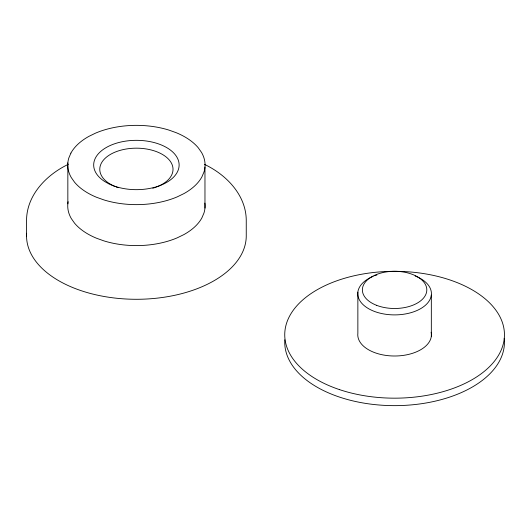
<?xml version="1.0" encoding="UTF-8"?>
<svg xmlns="http://www.w3.org/2000/svg" width="531" height="531" viewBox="0 0 531 531"><rect width="100%" height="100%" fill="white"/><g stroke="black" fill="none" stroke-linecap="round" stroke-linejoin="round"><path stroke-width="0.8" d="M68.24 164.358C46.416 174.765 26.318 195.381 26.55 220.989L26.55 236.454M204.435 164.364C226.007 174.533 245.82 194.631 246.251 219.794L246.251 235.26A109.857 63.428 0 0 1 134.675 299.278A109.857 63.428 0 0 1 26.636 233.268M431.331 295.097L431.331 336.203M357.861 292.176L357.861 333.282A36.825 21.26 0 0 0 395.509 355.996A36.825 21.26 0 0 0 431.159 332.233M204.966 167.112L204.966 208.079M67.842 162.878L67.842 203.844M504.238 338.287A109.857 63.428 0 0 1 395.88 405.638A109.857 63.428 0 0 1 284.815 339.774M415.156 276.001A36.825 21.26 0 0 1 422.484 307.515A36.825 21.26 0 0 1 367.412 307.98A36.825 21.26 0 0 1 373.147 276.352M374.607 275.781A36.825 21.26 0 0 1 376.871 275.005M204.886 203.101A68.658 39.639 0 0 1 203.964 213.024L201.899 217.856A68.658 39.639 0 0 1 183.872 234.602L177.281 237.808A68.658 39.639 0 0 1 103.89 240.875L96.569 238.246A68.658 39.639 0 0 1 74.552 223.173L71.307 218.566A68.658 39.639 0 0 1 68.134 201.714M156.26 187.078A36.619 21.14 0 0 0 166.044 156.904A36.619 21.14 0 0 0 113.315 152.901A36.619 21.14 0 0 0 109.273 183.514L112.572 185.365A36.619 21.14 0 0 0 115.479 186.666M155.477 187.363A36.619 21.14 0 0 1 152.795 188.22M118.201 187.662A36.619 21.14 0 0 1 116.243 186.965M70.902 153.101L68.838 157.933A68.658 39.639 0 0 0 71.307 177.6L74.552 182.213A68.658 39.639 0 0 0 96.569 197.286L103.89 199.908A68.658 39.639 0 0 0 177.281 196.842L183.872 193.636A68.658 39.639 0 0 0 201.899 176.889L203.964 172.057A68.658 39.639 0 0 0 201.501 152.39L198.249 147.777A68.658 39.639 0 0 0 176.232 132.71L168.911 130.082A68.658 39.639 0 0 0 95.52 133.148L88.929 136.354A68.658 39.639 0 0 0 70.902 153.101M108.596 183.726L104.753 181.562A42.726 24.665 0 0 1 125.635 141.127A42.726 24.665 0 0 1 178.031 170.544A42.726 24.665 0 0 1 108.596 183.726M339.588 389.648A109.857 63.428 0 0 0 504.45 334.795A109.857 63.428 0 0 0 339.74 279.791A109.857 63.428 0 0 0 339.588 389.648M376.605 305.325A32.212 18.598 0 0 0 426.732 291.174A32.212 18.598 0 0 0 380.442 273.186A32.212 18.598 0 0 0 376.605 305.325"/></g></svg>
